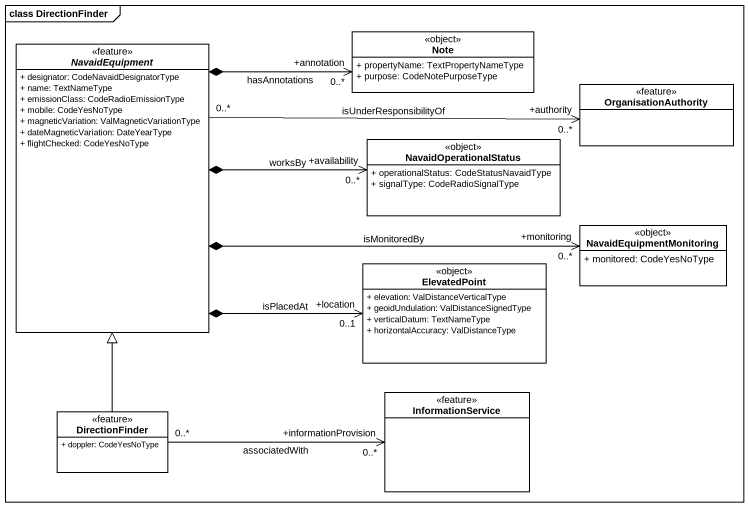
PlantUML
@startuml
mainframe class DirectionFinder
hide circle
hide empty members
skinparam classAttributeIconSize 0
abstract class NavaidEquipment <<feature>> {
  + designator: CodeNavaidDesignatorType
  + name: TextNameType
  + emissionClass: CodeRadioEmissionType
  + mobile: CodeYesNoType
  + magneticVariation: ValMagneticVariationType
  + dateMagneticVariation: DateYearType
  + flightChecked: CodeYesNoType
}
class "Note" as Note_ <<object>> #FFFFFF {
  + propertyName: TextPropertyNameType
  + purpose: CodeNotePurposeType
}
class OrganisationAuthority <<feature>>
class NavaidOperationalStatus <<object>> #FFFFFF {
  + operationalStatus: CodeStatusNavaidType
  + signalType: CodeRadioSignalType
}
class NavaidEquipmentMonitoring <<object>> #FFFFFF {
  + monitored: CodeYesNoType
}
class ElevatedPoint <<object>> #FFFFFF {
  + elevation: ValDistanceVerticalType
  + geoidUndulation: ValDistanceSignedType
  + verticalDatum: TextNameType
  + horizontalAccuracy: ValDistanceType
}
class DirectionFinder <<feature>> {
  + doppler: CodeYesNoType
}
class InformationService <<feature>>
NavaidEquipment *-right-> "+annotation\n0..*" Note_ : hasAnnotations
NavaidEquipment "0..*" -right-> "+authority\n0..*" OrganisationAuthority : isUnderResponsibilityOf
NavaidEquipment *-right-> "+availability\n0..*" NavaidOperationalStatus : worksBy
NavaidEquipment *-right-> "+monitoring\n0..*" NavaidEquipmentMonitoring : isMonitoredBy
NavaidEquipment *-right-> "+location\n0..1" ElevatedPoint : isPlacedAt
DirectionFinder -up-|> NavaidEquipment
DirectionFinder "0..*" -right-> "+informationProvision\n0..*" InformationService : associatedWith
@enduml
